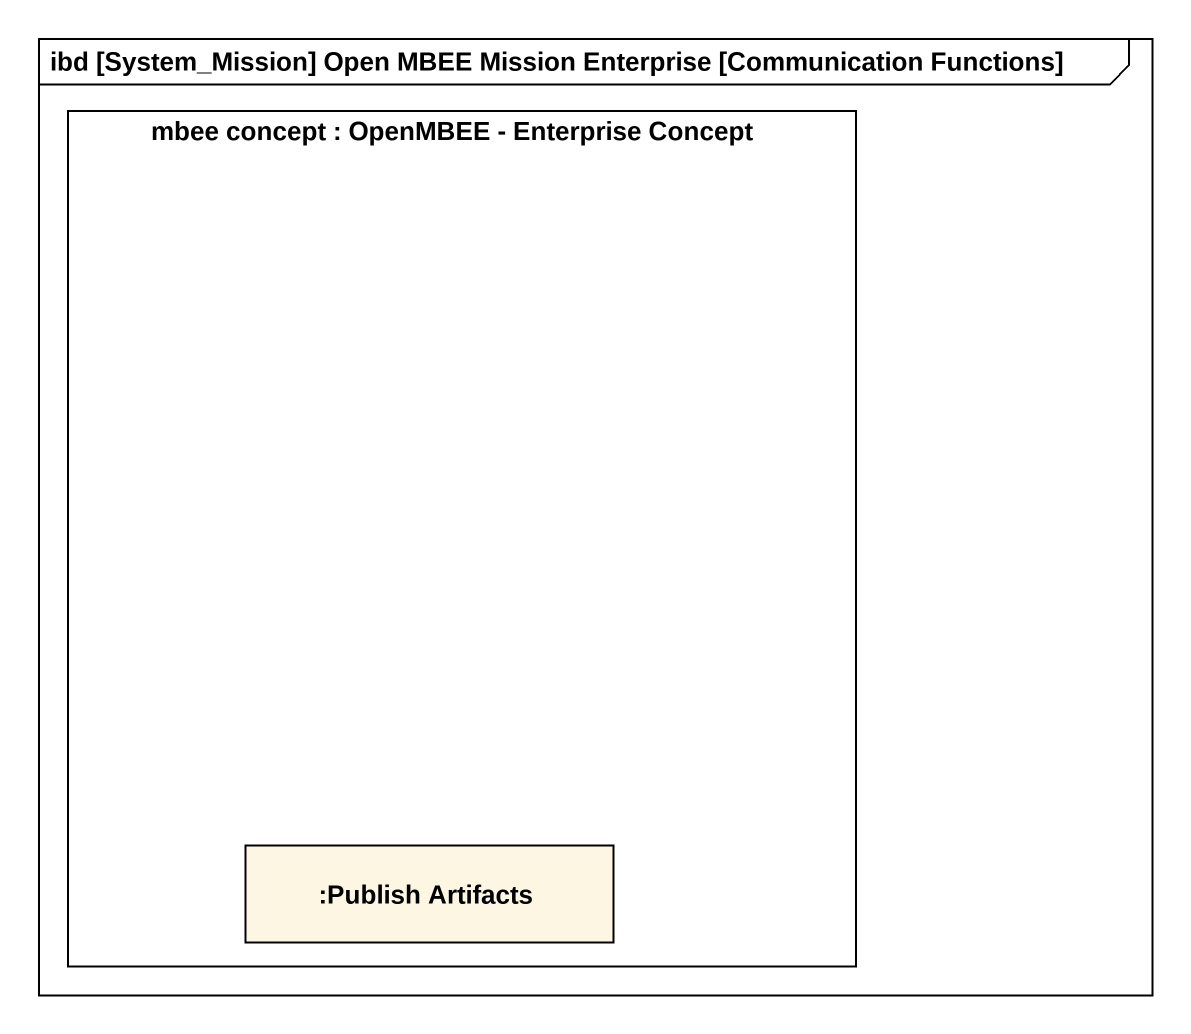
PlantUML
@startuml
mainframe ibd [System_Mission] Open MBEE Mission Enterprise [Communication Functions]
rectangle "mbee concept : OpenMBEE - Enterprise Concept" as mbee_concept {
  rectangle ":Publish Artifacts" as Publish_Artifacts
}
@enduml
